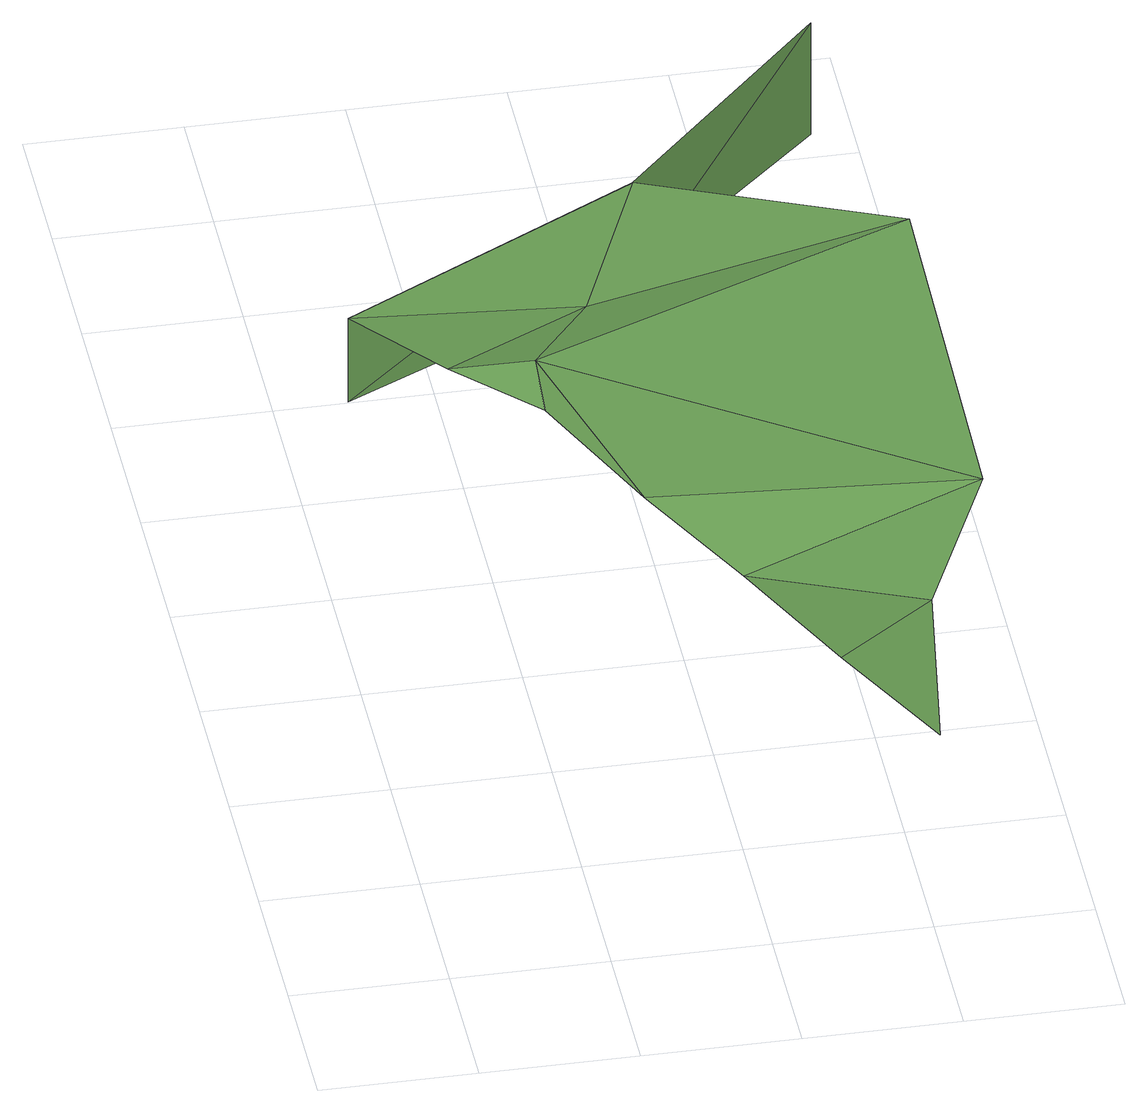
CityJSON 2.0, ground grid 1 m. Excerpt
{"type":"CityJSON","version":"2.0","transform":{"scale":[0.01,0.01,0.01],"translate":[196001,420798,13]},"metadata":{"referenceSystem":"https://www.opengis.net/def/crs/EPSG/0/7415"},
"CityObjects":{
"plantcover1":{"type":"PlantCover","attributes":{"3df_class":"Forest","bgt_fysiekvoorkomen":"groenvoorziening","bgt_status":"bestaand","identificatienamespace":"NL.IMGeo","begroeidterreindeeloptalud":"true","plus_fysiekvoorkomen":"gras- en kruidachtigen","relatievehoogteligging":0,"aantal_punten":0},"geometry":[{"type":"MultiSurface","lod":"1","boundaries":[[[0,1,2]],[[0,3,1]],[[4,5,2]],[[4,2,1]],[[6,5,7]],[[8,9,10]],[[5,4,7]],[[11,1,3]],[[9,8,12]],[[11,3,10]],[[6,7,13]],[[11,10,9]],[[1,14,4]],[[14,1,11]],[[4,14,7]],[[13,7,15]],[[13,15,16]]]}]}
},
"vertices":[
[136,421,182],[139,472,183],[92,511,155],[181,331,175],[189,572,146],[47,601,135],[47,601,72],[241,699,142],[270,151,171],[339,222,155],[226,241,174],[389,322,168],[315,61,171],[241,699,72],[389,572,186],[374,824,156],[374,824,72]
]}
